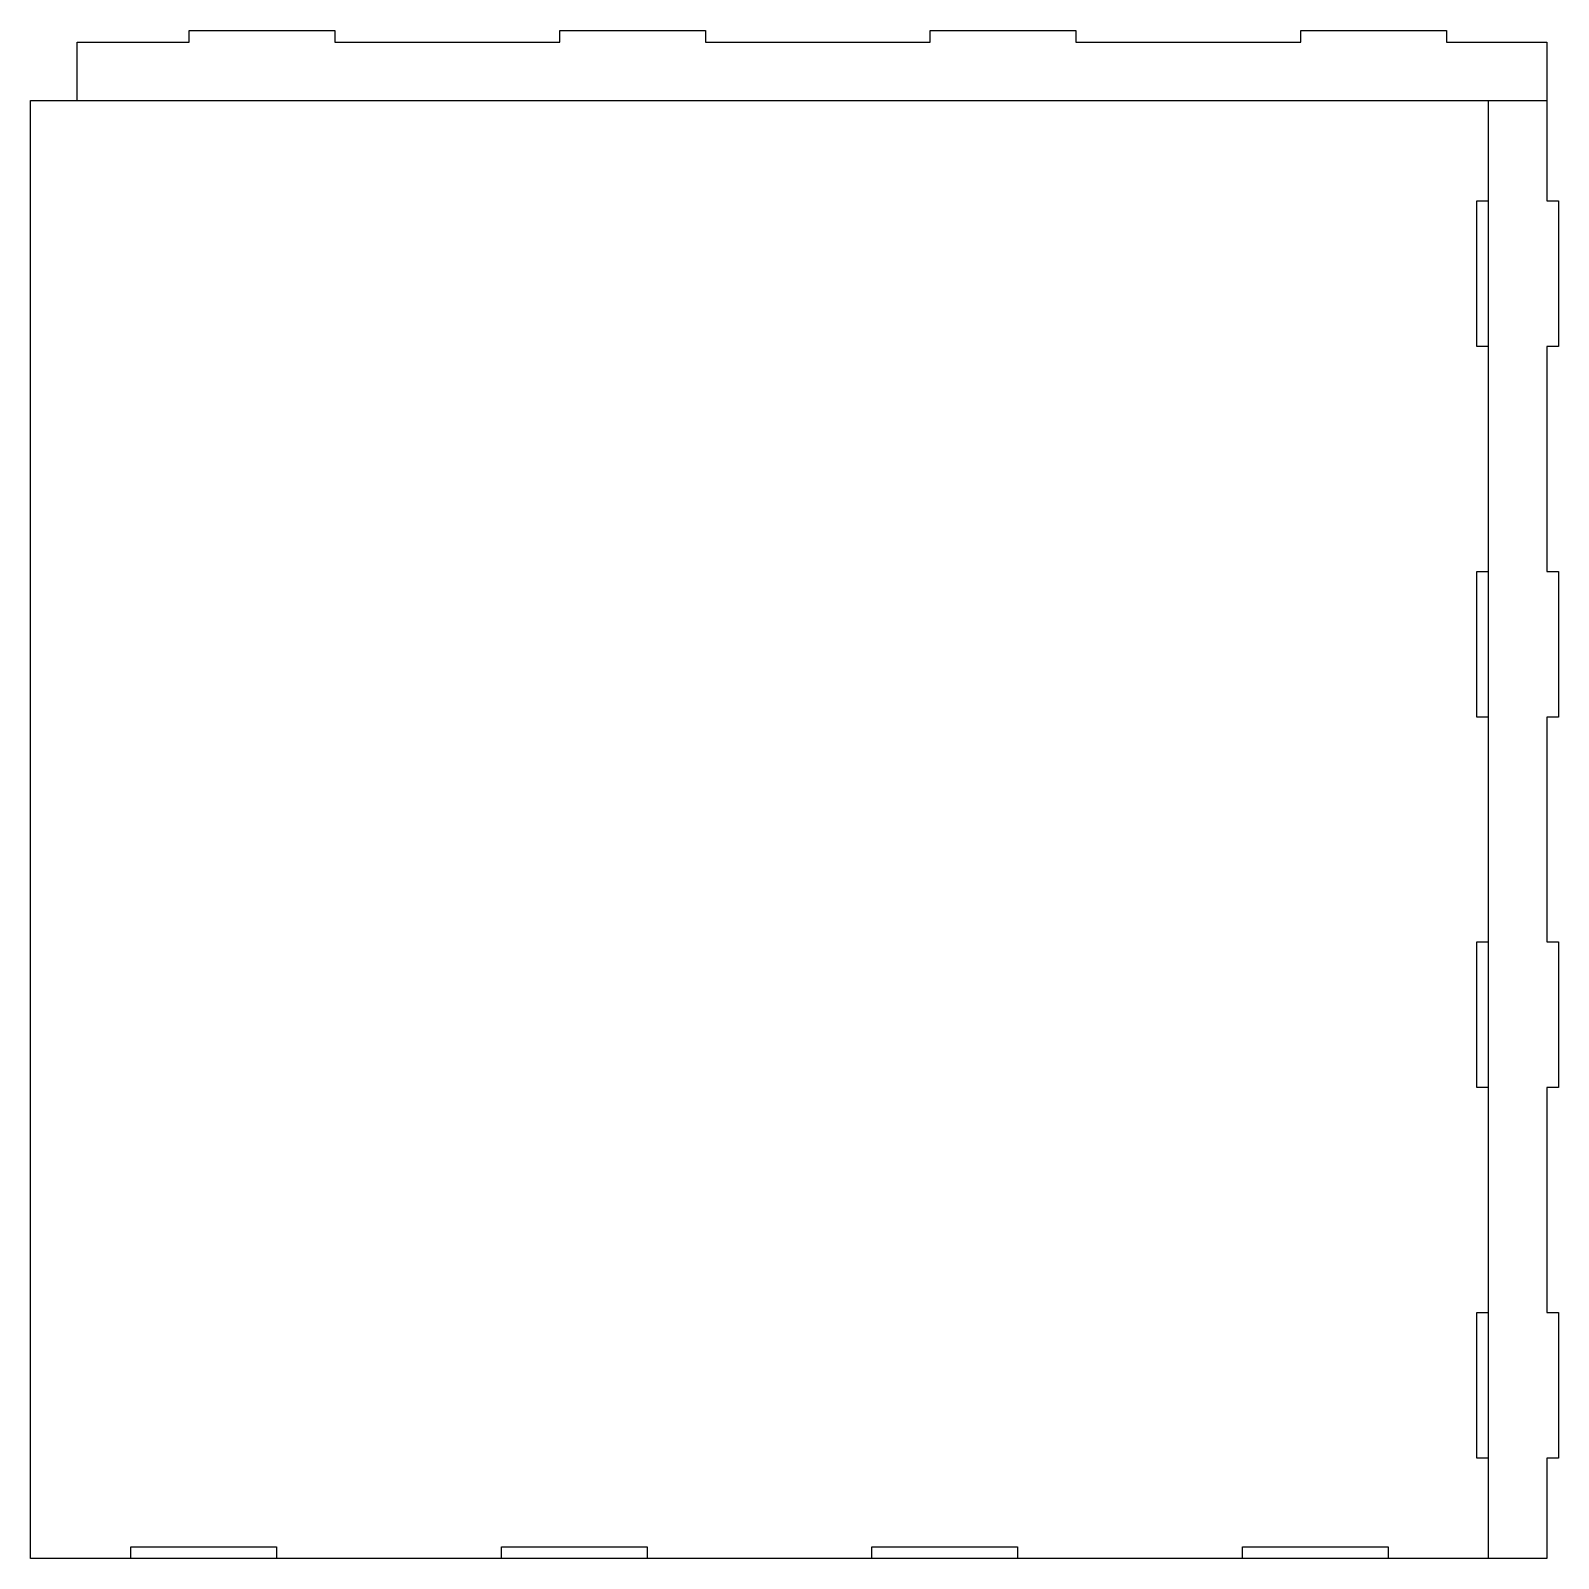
# Model space of a CAD drawing. Header units: millimetres. Extents: x 1751 to 2275, y 1104 to 1628.
import ezdxf

# ---------------------------------------------------------------- set-up
doc = ezdxf.new("R2010")
doc.units = ezdxf.units.MM

msp = doc.modelspace()

# ---------------------------------------------------------------- linework, layer by layer
for p, q in [((2271.33, 1623.84), (2271.33, 1569.44)), ((1751.33, 1103.84), (1751.33, 1603.84)), ((1751.33, 1603.84), (2271.33, 1603.84)), ((2271.33, 1103.84), (1751.33, 1103.84))]:
    msp.add_line(p, q)
for points in [[(1805.72, 1623.84), (1805.72, 1627.84), (1855.72, 1627.84), (1855.72, 1623.84)], [(1932.79, 1623.84), (1932.79, 1627.84), (1982.79, 1627.84), (1982.79, 1623.84)], [(2059.86, 1623.84), (2059.86, 1627.84), (2109.86, 1627.84), (2109.86, 1623.84)], [(2186.94, 1623.84), (2186.94, 1627.84), (2236.94, 1627.84), (2236.94, 1623.84)], [(1767.33, 1603.84), (1767.33, 1623.84), (1805.72, 1623.84)], [(1855.72, 1623.84), (1932.79, 1623.84)], [(1982.79, 1623.84), (2059.86, 1623.84)], [(2109.86, 1623.84), (2186.94, 1623.84)], [(2236.94, 1623.84), (2271.33, 1623.84)], [(2251.33, 1103.84), (2251.33, 1603.84)], [(2251.33, 1519.44), (2247.33, 1519.44), (2247.33, 1569.44), (2251.33, 1569.44)], [(2271.33, 1569.44), (2275.33, 1569.44), (2275.33, 1519.44), (2271.33, 1519.44)], [(2271.33, 1519.44), (2271.33, 1442.37)], [(2251.33, 1392.37), (2247.33, 1392.37), (2247.33, 1442.37), (2251.33, 1442.37)], [(2271.33, 1442.37), (2275.33, 1442.37), (2275.33, 1392.37), (2271.33, 1392.37)], [(2271.33, 1392.37), (2271.33, 1315.3)], [(2251.33, 1265.3), (2247.33, 1265.3), (2247.33, 1315.3), (2251.33, 1315.3)], [(2271.33, 1315.3), (2275.33, 1315.3), (2275.33, 1265.3), (2271.33, 1265.3)], [(2271.33, 1265.3), (2271.33, 1188.23)], [(2251.33, 1138.23), (2247.33, 1138.23), (2247.33, 1188.23), (2251.33, 1188.23)], [(2271.33, 1188.23), (2275.33, 1188.23), (2275.33, 1138.23), (2271.33, 1138.23)], [(2271.33, 1138.23), (2271.33, 1103.84)], [(1785.72, 1103.84), (1785.72, 1107.84), (1835.72, 1107.84), (1835.72, 1103.84)], [(1912.79, 1103.84), (1912.79, 1107.84), (1962.79, 1107.84), (1962.79, 1103.84)], [(2039.86, 1103.84), (2039.86, 1107.84), (2089.86, 1107.84), (2089.86, 1103.84)], [(2166.94, 1103.84), (2166.94, 1107.84), (2216.94, 1107.84), (2216.94, 1103.84)]]:
    msp.add_lwpolyline(points)

doc.saveas('drawing.dxf')
